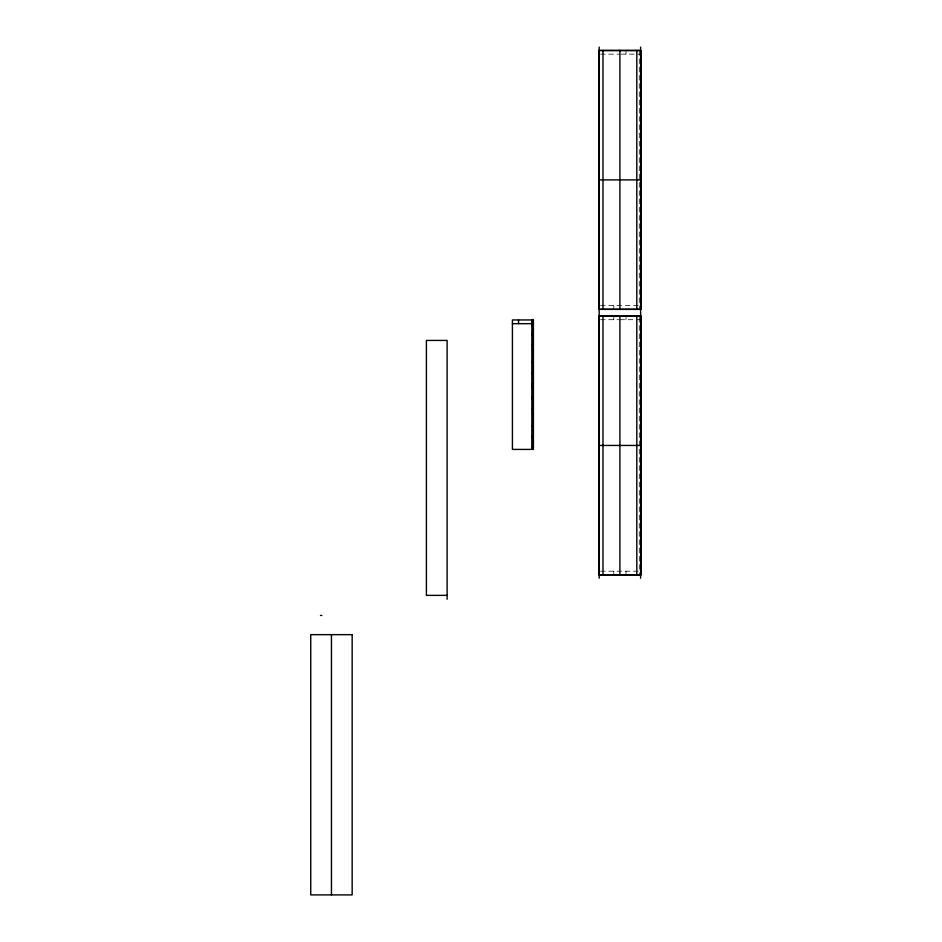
<?xml version="1.0" encoding="UTF-8"?>
<svg xmlns="http://www.w3.org/2000/svg" width="942" height="942" viewBox="0 0 942 942"><rect width="100%" height="100%" fill="white"/><g stroke="black" fill="none" stroke-linecap="round" stroke-linejoin="round"><path stroke-width="0.71" stroke-dasharray="4.71 3.53" d="M600.513 54.141L619.907 54.141M621.119 54.141L639.288 54.141M600.513 305.62L639.288 305.62M600.513 319.703L618.682 319.703M619.907 319.703L639.288 319.703M600.513 571.182L639.288 571.182M639.288 50.68L639.288 309.082M639.288 317.395L639.288 574.644M626.006 50.68L626.006 54.141M626.006 317.395L626.006 319.703M626.006 571.182L626.006 574.644M613.795 305.62L613.795 309.082M613.795 316.253L613.795 319.703M613.795 571.182L613.795 574.644"/><path stroke-width="1.41" d="M599.053 50.421L640.748 50.421L640.748 309.341L599.053 309.341L598.924 50.421M599.194 50.55L640.619 50.55M599.053 179.887L640.748 179.887M599.053 315.982L640.748 315.982L640.748 574.903L599.053 574.903L598.924 315.982M599.194 316.112L640.619 316.112M533.278 319.95L512.424 319.95L512.424 449.416L533.278 449.416L533.148 319.95M531.818 322.482L533.148 322.482M512.424 323.671L531.818 323.671M531.818 324.331L533.148 324.331M531.818 325.661L533.148 325.661M531.818 333.633L533.148 333.633M531.818 334.963L533.148 334.963M531.818 345.184L533.148 345.184M531.818 362.446L533.148 362.446M531.818 372.667L533.148 372.667M531.818 373.998L533.148 373.998M531.818 383.818L533.148 383.818M531.818 385.148L533.148 385.148M531.818 386.208L533.148 386.208M531.818 387.539L533.148 387.539M531.818 397.371L533.148 397.371M531.818 398.69L533.148 398.69M531.818 408.922L533.148 408.922M531.818 426.184L533.148 426.184M531.818 436.405L533.148 436.405M531.818 437.736L533.148 437.736M599.053 445.448L640.748 445.448M531.818 447.556L533.148 447.556M531.818 448.887L533.148 448.887M599.194 574.773L640.619 574.773M447.109 595.368L426.396 595.368L426.396 340.427L447.109 340.427L447.109 599.253M320.504 615.456L321.834 615.456M352.308 634.649L310.742 634.649L310.742 894.9L352.167 894.9L352.167 634.649M640.878 50.421L640.878 309.341M640.878 315.982L640.878 574.903M640.619 47.1L640.619 578.223M639.288 309.341L600.513 309.341M639.288 574.903L600.513 574.903M636.816 50.421L636.816 309.341M636.816 315.982L636.816 574.903M619.907 50.421L619.907 309.341M619.907 315.982L619.907 574.903M602.986 50.421L602.986 309.341M602.986 315.982L602.986 574.903M599.194 47.1L599.194 578.223M533.408 319.95L533.408 449.416M531.818 319.95L531.818 449.416M518.536 319.95L518.536 323.671M331.454 634.649L331.454 894.9"/></g></svg>
